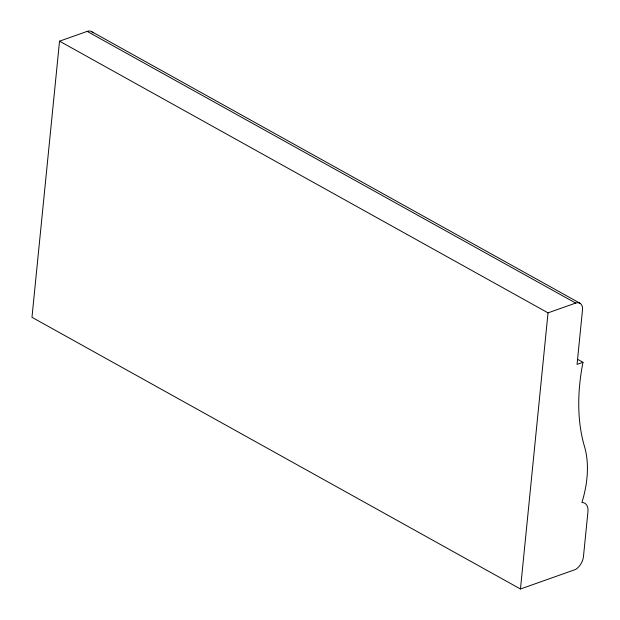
<?xml version="1.0" encoding="UTF-8"?>
<svg xmlns="http://www.w3.org/2000/svg" width="620" height="620" viewBox="0 0 620 620"><rect width="100%" height="100%" fill="white"/><g stroke="black" fill="none" stroke-linecap="round" stroke-linejoin="round"><path stroke-width="0.93" d="M92.93 32.86A10.796 6.665 -60.9 0 0 87.188 31.387L59.535 41.168L31.976 317.308L520.467 589L575.686 569.423A12.121 7.487 -60.9 0 0 583.466 556.566L587.962 511.562A13.694 8.463 -60.9 0 0 581.917 502.51A94.232 58.218 -60.9 0 0 584.505 446.563A185.892 114.847 -60.9 0 1 582.986 362.312L577.91 359.484M520.467 589L548.026 312.86L575.678 303.079A10.796 6.665 -60.9 0 1 582.521 309.667L577.057 364.405L582.986 362.312M91.667 31.651L580.157 303.343M87.188 31.387L575.678 303.079M59.535 41.168L548.026 312.86"/></g></svg>
